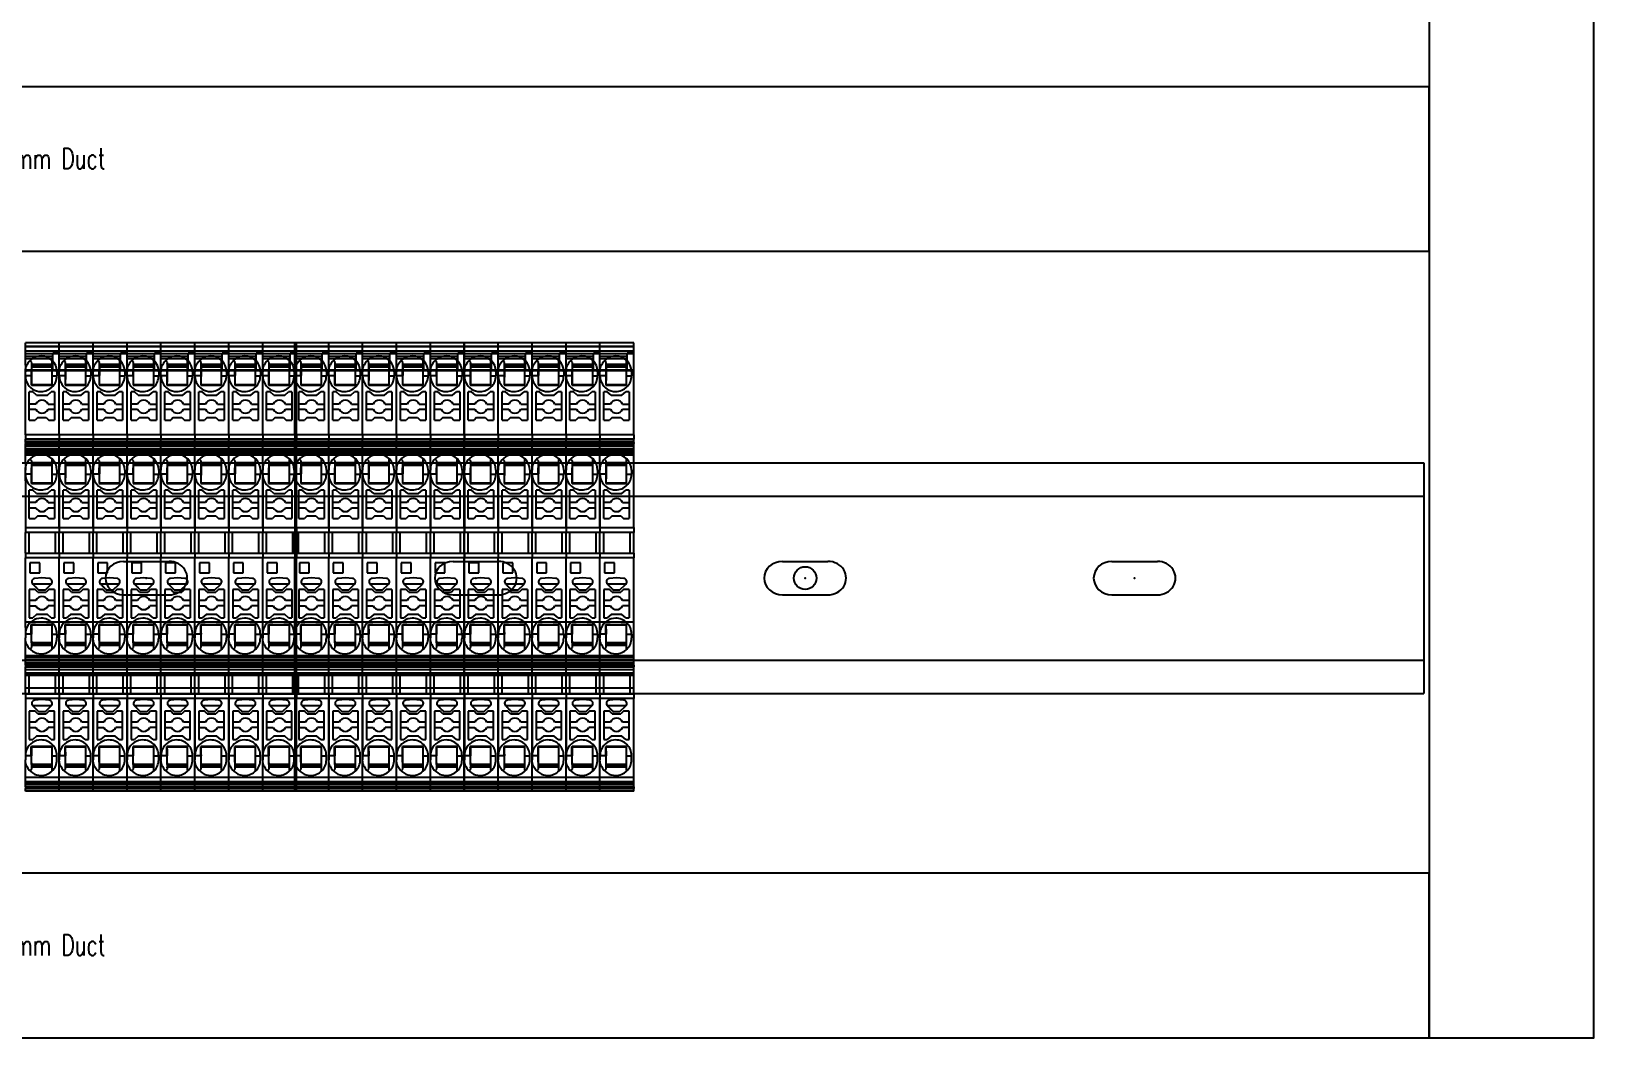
# Model space of a CAD drawing. Header units: inches. Extents: x -13.2 to 36, y -6.6 to 12.8.
# Drawn here: x 26.66 to 36, y -6 to 0.02 of the extents above; entities that cross this region are included whole.
import ezdxf
from ezdxf.enums import TextEntityAlignment as Align

# ---------------------------------------------------------------- set-up
doc = ezdxf.new("R2010")
doc.units = ezdxf.units.IN
doc.header["$MEASUREMENT"] = 0
for name, color, linetype in [('MAIN-1', 7, 'Continuous'), ('MAIN-2', 7, 'Continuous'), ('PDESC', 142, 'Continuous'), ('PSYMS', 7, 'Continuous')]:
    doc.layers.add(name, color=color, linetype=linetype)
doc.styles.get("Standard").update_dxf_attribs({"font": 'arial.ttf'})
doc.styles.add('WD', font='romans.shx')

# ---------------------------------------------------------------- blocks, each defined once
blk = doc.blocks.new('*U29')
blk.add_lwpolyline([(0, 0), (13, 0), (13, 0.9842), (0, 0.9842)], close=True)
at = {"style": 'WD', "width": 0.7}
blk.add_attdef('DESC1', text='', height=0.125, dxfattribs=at).set_placement((6.5, 0.4921), align=Align.CENTER)
blk = doc.blocks.new('*U31')
blk.add_lwpolyline([(0, 0), (16.5316, 0), (16.5316, 0.9842), (0, 0.9842)], close=True)
at = {"style": 'WD', "width": 0.7}
blk.add_attdef('DESC1', text='', height=0.125, dxfattribs=at).set_placement((8.2658, 0.4921), align=Align.CENTER)
blk = doc.blocks.new('FP_Phoenix Contact 3210567')
at = {"layer": 'MAIN-1'}
for p, q in [((-1.3969, 0), (-1.3969, 0.2027)), ((-1.3969, 0.2027), (-1.3798, 0.2027)), ((-1.3798, 0), (-1.3798, 0.2027)), ((-1.3755, 0.2027), (-1.3798, 0.2027)), ((-1.3755, 0), (-1.3755, 0.2027)), ((-1.3712, 0.2027), (-1.3755, 0.2027)), ((-1.3712, 0), (-1.3712, 0.2027)), ((-1.3712, 0.2027), (-1.2473, 0.2027)), ((-1.2473, 0.2027), (-1.2473, 0.1942)), ((-1.2473, 0.2027), (-1.2079, 0.2027)), ((-1.2473, 0.1942), (-1.2452, 0.1951)), ((-1.2452, 0.1951), (-1.2431, 0.196)), ((-1.2431, 0.196), (-1.2409, 0.1968)), ((-1.2409, 0.1968), (-1.2385, 0.1976)), ((-1.2385, 0.1976), (-1.2361, 0.1984)), ((-1.2361, 0.1984), (-1.2336, 0.1992)), ((-1.2336, 0.1992), (-1.231, 0.1999)), ((-1.231, 0.1999), (-1.2283, 0.2005)), ((-1.2283, 0.2005), (-1.2256, 0.2011)), ((-1.2256, 0.2011), (-1.2228, 0.2016)), ((-1.2228, 0.2016), (-1.2199, 0.202)), ((-1.2199, 0.202), (-1.2169, 0.2023)), ((-1.2169, 0.2023), (-1.2139, 0.2026)), ((-1.2139, 0.2026), (-1.2109, 0.2027)), ((-1.2109, 0.2027), (-1.2079, 0.2027)), ((-1.1843, 0.2027), (-1.2079, 0.2027)), ((-1.1449, 0.2027), (-1.1843, 0.2027)), ((-1.1812, 0.2027), (-1.1843, 0.2027)), ((-1.1843, 0.1661), (-1.1843, 0.2027)), ((-1.1782, 0.2026), (-1.1812, 0.2027)), ((-1.1752, 0.2023), (-1.1782, 0.2026)), ((-1.1723, 0.202), (-1.1752, 0.2023)), ((-1.1694, 0.2016), (-1.1723, 0.202)), ((-1.1666, 0.2011), (-1.1694, 0.2016)), ((-1.1638, 0.2005), (-1.1666, 0.2011)), ((-1.1612, 0.1999), (-1.1638, 0.2005)), ((-1.1586, 0.1992), (-1.1612, 0.1999)), ((-1.1561, 0.1984), (-1.1586, 0.1992)), ((-1.1536, 0.1976), (-1.1561, 0.1984)), ((-1.1513, 0.1968), (-1.1536, 0.1976)), ((-1.1491, 0.196), (-1.1513, 0.1968)), ((-1.1469, 0.1951), (-1.1491, 0.196)), ((-1.1449, 0.1942), (-1.1469, 0.1951)), ((-1.1449, 0.2027), (-1.1449, 0.1942)), ((-0.8425, 0.2027), (-1.1449, 0.2027)), ((-0.8425, 0), (-0.8425, 0.2027)), ((-0.8142, 0.2027), (-0.8425, 0.2027)), ((-0.8142, 0.2027), (-0.8142, 0)), ((-0.8142, 0.2027), (-0.6902, 0.2027)), ((-0.6902, 0.2027), (-0.6902, 0)), ((-0.6902, 0.2027), (-0.6685, 0.2027)), ((-0.6685, 0.2027), (-0.6685, 0)), ((-0.6685, 0.2027), (-0.6514, 0.2027)), ((-0.6514, 0), (-0.6514, 0.2027)), ((-0.6471, 0.2027), (-0.6514, 0.2027)), ((-0.6471, 0), (-0.6471, 0.2027)), ((-0.6429, 0.2027), (-0.6471, 0.2027)), ((-0.6429, 0), (-0.6429, 0.2027)), ((-0.6429, 0.2027), (-0.5189, 0.2027)), ((-0.5189, 0.2027), (-0.5189, 0.1942)), ((-0.5189, 0.2027), (-0.4796, 0.2027)), ((-0.5189, 0.1942), (-0.5169, 0.1951)), ((-0.5169, 0.1951), (-0.5148, 0.196)), ((-0.5148, 0.196), (-0.5125, 0.1968)), ((-0.5125, 0.1968), (-0.5102, 0.1976)), ((-0.5102, 0.1976), (-0.5078, 0.1984)), ((-0.5078, 0.1984), (-0.5053, 0.1992)), ((-0.5053, 0.1992), (-0.5027, 0.1999)), ((-0.5027, 0.1999), (-0.5, 0.2005)), ((-0.5, 0.2005), (-0.4973, 0.2011)), ((-0.4973, 0.2011), (-0.4944, 0.2016)), ((-0.4944, 0.2016), (-0.4915, 0.202)), ((-0.4915, 0.202), (-0.4886, 0.2023)), ((-0.4886, 0.2023), (-0.4856, 0.2026)), ((-0.4856, 0.2026), (-0.4826, 0.2027)), ((-0.4826, 0.2027), (-0.4796, 0.2027)), ((-0.456, 0.2027), (-0.4796, 0.2027)), ((-0.456, 0.1661), (-0.456, 0.2027)), ((-0.4166, 0.2027), (-0.456, 0.2027)), ((-0.4529, 0.2027), (-0.456, 0.2027)), ((-0.4499, 0.2026), (-0.4529, 0.2027)), ((-0.4469, 0.2023), (-0.4499, 0.2026)), ((-0.444, 0.202), (-0.4469, 0.2023)), ((-0.4411, 0.2016), (-0.444, 0.202)), ((-0.4383, 0.2011), (-0.4411, 0.2016)), ((-0.4355, 0.2005), (-0.4383, 0.2011)), ((-0.4328, 0.1999), (-0.4355, 0.2005)), ((-0.4302, 0.1992), (-0.4328, 0.1999)), ((-0.4277, 0.1984), (-0.4302, 0.1992)), ((-0.4253, 0.1976), (-0.4277, 0.1984)), ((-0.423, 0.1968), (-0.4253, 0.1976)), ((-0.4208, 0.196), (-0.423, 0.1968)), ((-0.4186, 0.1951), (-0.4208, 0.196)), ((-0.4166, 0.1942), (-0.4186, 0.1951)), ((-0.4166, 0.2027), (-0.4166, 0.1942)), ((-0.4166, 0.2027), (0, 0.2027)), ((0, 0), (0, 0.2027)), ((0.0283, 0.2027), (0, 0.2027)), ((0.0283, 0.2027), (0.0283, 0)), ((0.0283, 0.2027), (0.1523, 0.2027)), ((0.1523, 0), (0.1523, 0.2027)), ((0.1806, 0.2027), (0.1523, 0.2027)), ((0.1806, 0.2027), (0.1806, 0)), ((0.4613, 0.2027), (0.1806, 0.2027)), ((0.4613, 0.1942), (0.4613, 0.2027)), ((0.4613, 0.2027), (0.5007, 0.2027)), ((0.4634, 0.1951), (0.4613, 0.1942)), ((0.4655, 0.196), (0.4634, 0.1951)), ((0.4678, 0.1968), (0.4655, 0.196)), ((0.4701, 0.1976), (0.4678, 0.1968)), ((0.4725, 0.1984), (0.4701, 0.1976)), ((0.475, 0.1992), (0.4725, 0.1984)), ((0.4776, 0.1999), (0.475, 0.1992)), ((0.4803, 0.2005), (0.4776, 0.1999)), ((0.483, 0.2011), (0.4803, 0.2005)), ((0.4859, 0.2016), (0.483, 0.2011)), ((0.4887, 0.202), (0.4859, 0.2016)), ((0.4917, 0.2023), (0.4887, 0.202)), ((0.4947, 0.2026), (0.4917, 0.2023)), ((0.4977, 0.2027), (0.4947, 0.2026)), ((0.5007, 0.2027), (0.4977, 0.2027)), ((0.5007, 0.2027), (0.5243, 0.2027)), ((0.5007, 0.1661), (0.5007, 0.2027)), ((0.5637, 0.2027), (0.5243, 0.2027)), ((0.5243, 0.2027), (0.5276, 0.2027)), ((0.5276, 0.2027), (0.5308, 0.2025)), ((0.5308, 0.2025), (0.534, 0.2023)), ((0.534, 0.2023), (0.5371, 0.2019)), ((0.5371, 0.2019), (0.5402, 0.2014)), ((0.5402, 0.2014), (0.5432, 0.2008)), ((0.5432, 0.2008), (0.5461, 0.2002)), ((0.5461, 0.2002), (0.549, 0.1995)), ((0.549, 0.1995), (0.5517, 0.1987)), ((0.5517, 0.1987), (0.5543, 0.1979)), ((0.5543, 0.1979), (0.5568, 0.197)), ((0.5568, 0.197), (0.5592, 0.1961)), ((0.5592, 0.1961), (0.5615, 0.1951)), ((0.5615, 0.1951), (0.5637, 0.1942)), ((0.5637, 0.1942), (0.5637, 0.2027)), ((0.5637, 0.2027), (0.6839, 0.2027)), ((0.6839, 0), (0.6839, 0.2027)), ((0.689, 0.2027), (0.6839, 0.2027)), ((0.689, 0), (0.689, 0.2027)), ((0.689, 0.2027), (0.71, 0.2027)), ((0.71, 0), (0.71, 0.2027)), ((0.735, 0.2027), (0.71, 0.2027)), ((0.735, 0), (0.735, 0.2027)), ((0.735, 0.2027), (1.0499, 0.2027)), ((1.0499, 0.1942), (1.0499, 0.2027)), ((1.0499, 0.2027), (1.0893, 0.2027)), ((1.052, 0.1951), (1.0499, 0.1942)), ((1.0541, 0.196), (1.052, 0.1951)), ((1.0563, 0.1968), (1.0541, 0.196)), ((1.0586, 0.1976), (1.0563, 0.1968)), ((1.0611, 0.1984), (1.0586, 0.1976)), ((1.0636, 0.1992), (1.0611, 0.1984)), ((1.0662, 0.1999), (1.0636, 0.1992)), ((1.0688, 0.2005), (1.0662, 0.1999)), ((1.0716, 0.2011), (1.0688, 0.2005)), ((1.0744, 0.2016), (1.0716, 0.2011)), ((1.0773, 0.202), (1.0744, 0.2016)), ((1.0803, 0.2023), (1.0773, 0.202)), ((1.0832, 0.2026), (1.0803, 0.2023)), ((1.0863, 0.2027), (1.0832, 0.2026)), ((1.0893, 0.2027), (1.0863, 0.2027)), ((1.0893, 0.2027), (1.1129, 0.2027)), ((1.0893, 0.1661), (1.0893, 0.2027)), ((1.1523, 0.2027), (1.1129, 0.2027)), ((1.1129, 0.2027), (1.1159, 0.2027)), ((1.1159, 0.2027), (1.1189, 0.2026)), ((1.1189, 0.2026), (1.1219, 0.2023)), ((1.1219, 0.2023), (1.1249, 0.202)), ((1.1249, 0.202), (1.1278, 0.2016)), ((1.1278, 0.2016), (1.1306, 0.2011)), ((1.1306, 0.2011), (1.1334, 0.2005)), ((1.1334, 0.2005), (1.136, 0.1999)), ((1.136, 0.1999), (1.1386, 0.1992)), ((1.1386, 0.1992), (1.1411, 0.1984)), ((1.1411, 0.1984), (1.1435, 0.1976)), ((1.1435, 0.1976), (1.1459, 0.1968)), ((1.1459, 0.1968), (1.1481, 0.196)), ((1.1481, 0.196), (1.1502, 0.1951)), ((1.1502, 0.1951), (1.1523, 0.1942)), ((1.1523, 0.1942), (1.1523, 0.2027)), ((1.1523, 0.2027), (1.2861, 0.2027)), ((1.2861, 0), (1.2861, 0.2027)), ((-1.2747, 0.1751), (-1.2643, 0.1647)), ((-1.2643, 0.1647), (-1.1843, 0.1661)), ((-1.2532, 0.0433), (-1.2532, 0.1649)), ((-1.2473, 0.165), (-1.2473, 0.0433)), ((-1.2374, 0.0433), (-1.2374, 0.1651)), ((-1.1805, 0.1661), (-1.1843, 0.1661)), ((-1.1769, 0.1662), (-1.1805, 0.1661)), ((-1.1733, 0.1663), (-1.1769, 0.1662)), ((-1.1698, 0.1663), (-1.1733, 0.1663)), ((-1.1664, 0.1664), (-1.1698, 0.1663)), ((-1.1632, 0.1664), (-1.1664, 0.1664)), ((-1.16, 0.1665), (-1.1632, 0.1664)), ((-1.157, 0.1665), (-1.16, 0.1665)), ((-1.1541, 0.1666), (-1.157, 0.1665)), ((-1.1512, 0.1666), (-1.1541, 0.1666)), ((-1.1484, 0.1667), (-1.1512, 0.1666)), ((-1.1457, 0.1667), (-1.1484, 0.1667)), ((-1.1431, 0.1668), (-1.1457, 0.1667)), ((-1.1405, 0.1668), (-1.1431, 0.1668)), ((-1.1379, 0.1668), (-1.1405, 0.1668)), ((-1.1354, 0.1669), (-1.1379, 0.1668)), ((-1.1329, 0.1669), (-1.1354, 0.1669)), ((-1.1305, 0.167), (-1.1329, 0.1669)), ((-1.132, 0.0433), (-1.132, 0.1669)), ((-1.1281, 0.167), (-1.1305, 0.167)), ((-1.1285, 0.1292), (-1.1284, 0.1329)), ((-1.1285, 0.1253), (-1.1285, 0.1292)), ((-1.1285, 0.1213), (-1.1285, 0.1253)), ((-1.1285, 0.1171), (-1.1285, 0.1213)), ((-1.1285, 0.1127), (-1.1285, 0.1171)), ((-1.1285, 0.1083), (-1.1285, 0.1127)), ((-1.1285, 0.1035), (-1.1285, 0.1083)), ((-1.1285, 0.0988), (-1.1285, 0.1035)), ((-1.1285, 0.0944), (-1.1285, 0.0988)), ((-1.1285, 0.0901), (-1.1285, 0.0944)), ((-1.1284, 0.1432), (-1.1283, 0.1464)), ((-1.1284, 0.1399), (-1.1284, 0.1432)), ((-1.1284, 0.1365), (-1.1284, 0.1399)), ((-1.1284, 0.1329), (-1.1284, 0.1365)), ((-1.1283, 0.1526), (-1.1282, 0.1556)), ((-1.1283, 0.1496), (-1.1283, 0.1526)), ((-1.1283, 0.1464), (-1.1283, 0.1496)), ((-1.1282, 0.1642), (-1.1281, 0.167)), ((-1.1282, 0.1614), (-1.1282, 0.1642)), ((-1.1282, 0.1585), (-1.1282, 0.1614)), ((-1.1282, 0.1556), (-1.1282, 0.1585)), ((-0.9185, 0.1791), (-1.0878, 0.1791)), ((-1.0878, 0.1791), (-1.0878, 0.159)), ((-1.0681, 0.1355), (-1.0878, 0.159)), ((-1.0681, 0.0711), (-1.0681, 0.1355)), ((-1.015, 0.1791), (-1.015, 0.1394)), ((-0.9835, 0.1394), (-0.9835, 0.1791)), ((-0.9343, 0.1291), (-0.9185, 0.1448)), ((-0.9343, 0.1291), (-0.9343, 0.0776)), ((-0.9191, 0.1247), (-0.9225, 0.1213)), ((-0.9225, 0.1162), (-0.9225, 0.1213)), ((-0.9225, 0.1111), (-0.9225, 0.1162)), ((-0.9225, 0.1059), (-0.9225, 0.1111)), ((-0.9225, 0.1008), (-0.9225, 0.1059)), ((-0.9225, 0.0956), (-0.9225, 0.1008)), ((-0.9225, 0.0905), (-0.9225, 0.0956)), ((-0.9157, 0.1281), (-0.9191, 0.1247)), ((-0.9185, 0.1448), (-0.9185, 0.1791)), ((-0.9123, 0.1315), (-0.9157, 0.1281)), ((-0.909, 0.1348), (-0.9123, 0.1315)), ((-0.9058, 0.138), (-0.909, 0.1348)), ((-0.9027, 0.1411), (-0.9058, 0.138)), ((-0.9011, 0.1427), (-0.9027, 0.1411)), ((-0.8995, 0.1443), (-0.9011, 0.1427)), ((-0.898, 0.1458), (-0.8995, 0.1443)), ((-0.8966, 0.1473), (-0.898, 0.1458)), ((-0.8952, 0.1486), (-0.8966, 0.1473)), ((-0.8938, 0.15), (-0.8952, 0.1486)), ((-0.8926, 0.1512), (-0.8938, 0.15)), ((-0.8914, 0.1524), (-0.8926, 0.1512)), ((-0.8901, 0.1537), (-0.8914, 0.1524)), ((-0.8889, 0.1549), (-0.8901, 0.1537)), ((-0.8877, 0.1561), (-0.8889, 0.1549)), ((-0.8864, 0.1574), (-0.8877, 0.1561)), ((-0.8852, 0.1586), (-0.8864, 0.1574)), ((-0.8844, 0.1594), (-0.8844, 0.0473)), ((-0.8476, 0.1033), (-0.8517, 0.1465)), ((-0.8517, 0.0601), (-0.8476, 0.1033)), ((-0.8142, 0.1801), (-0.6902, 0.1801)), ((-0.5464, 0.1751), (-0.536, 0.1647)), ((-0.536, 0.1647), (-0.456, 0.1661)), ((-0.5248, 0.0433), (-0.5248, 0.1649)), ((-0.5189, 0.165), (-0.5189, 0.0433)), ((-0.5091, 0.0433), (-0.5091, 0.1651)), ((-0.4522, 0.1661), (-0.456, 0.1661)), ((-0.4485, 0.1662), (-0.4522, 0.1661)), ((-0.4449, 0.1663), (-0.4485, 0.1662)), ((-0.4415, 0.1663), (-0.4449, 0.1663)), ((-0.4381, 0.1664), (-0.4415, 0.1663)), ((-0.4349, 0.1664), (-0.4381, 0.1664)), ((-0.4317, 0.1665), (-0.4349, 0.1664)), ((-0.4287, 0.1665), (-0.4317, 0.1665)), ((-0.4257, 0.1666), (-0.4287, 0.1665)), ((-0.4229, 0.1666), (-0.4257, 0.1666)), ((-0.4201, 0.1667), (-0.4229, 0.1666)), ((-0.4174, 0.1667), (-0.4201, 0.1667)), ((-0.4147, 0.1668), (-0.4174, 0.1667)), ((-0.4121, 0.1668), (-0.4147, 0.1668)), ((-0.4096, 0.1668), (-0.4121, 0.1668)), ((-0.4071, 0.1669), (-0.4096, 0.1668)), ((-0.4046, 0.1669), (-0.4071, 0.1669)), ((-0.4022, 0.167), (-0.4046, 0.1669)), ((-0.4036, 0.0433), (-0.4036, 0.1669)), ((-0.3998, 0.167), (-0.4022, 0.167)), ((-0.4002, 0.1213), (-0.4001, 0.1253)), ((-0.4002, 0.1171), (-0.4002, 0.1213)), ((-0.4002, 0.1127), (-0.4002, 0.1171)), ((-0.4002, 0.1083), (-0.4002, 0.1127)), ((-0.4002, 0.1035), (-0.4002, 0.1083)), ((-0.4002, 0.0988), (-0.4002, 0.1035)), ((-0.4002, 0.0944), (-0.4002, 0.0988)), ((-0.4001, 0.0901), (-0.4002, 0.0944)), ((-0.4001, 0.1399), (-0.4, 0.1432)), ((-0.4001, 0.1365), (-0.4001, 0.1399)), ((-0.4001, 0.1329), (-0.4001, 0.1365)), ((-0.4001, 0.1292), (-0.4001, 0.1329)), ((-0.4001, 0.1253), (-0.4001, 0.1292)), ((-0.4, 0.1496), (-0.3999, 0.1526)), ((-0.4, 0.1464), (-0.4, 0.1496)), ((-0.4, 0.1432), (-0.4, 0.1464)), ((-0.3999, 0.1614), (-0.3998, 0.1642)), ((-0.3999, 0.1585), (-0.3999, 0.1614)), ((-0.3999, 0.1556), (-0.3999, 0.1585)), ((-0.3999, 0.1526), (-0.3999, 0.1556)), ((-0.3998, 0.1642), (-0.3998, 0.167)), ((-0.1902, 0.1791), (-0.3595, 0.1791)), ((-0.3595, 0.1791), (-0.3595, 0.159)), ((-0.3398, 0.1355), (-0.3595, 0.159)), ((-0.3398, 0.0711), (-0.3398, 0.1355)), ((-0.2867, 0.1791), (-0.2867, 0.1394)), ((-0.2552, 0.1394), (-0.2552, 0.1791)), ((-0.206, 0.1291), (-0.1902, 0.1448)), ((-0.206, 0.1291), (-0.206, 0.0776)), ((-0.1908, 0.1247), (-0.1941, 0.1213)), ((-0.1941, 0.1162), (-0.1941, 0.1213)), ((-0.1941, 0.1111), (-0.1941, 0.1162)), ((-0.1941, 0.1059), (-0.1941, 0.1111)), ((-0.1941, 0.1008), (-0.1941, 0.1059)), ((-0.1941, 0.0956), (-0.1941, 0.1008)), ((-0.1941, 0.0905), (-0.1941, 0.0956)), ((-0.1874, 0.1281), (-0.1908, 0.1247)), ((-0.1902, 0.1448), (-0.1902, 0.1791)), ((-0.184, 0.1315), (-0.1874, 0.1281)), ((-0.1807, 0.1348), (-0.184, 0.1315)), ((-0.1775, 0.138), (-0.1807, 0.1348)), ((-0.1744, 0.1411), (-0.1775, 0.138)), ((-0.1728, 0.1427), (-0.1744, 0.1411)), ((-0.1712, 0.1443), (-0.1728, 0.1427)), ((-0.1697, 0.1458), (-0.1712, 0.1443)), ((-0.1682, 0.1473), (-0.1697, 0.1458)), ((-0.1668, 0.1486), (-0.1682, 0.1473)), ((-0.1655, 0.15), (-0.1668, 0.1486)), ((-0.1643, 0.1512), (-0.1655, 0.15)), ((-0.1631, 0.1524), (-0.1643, 0.1512)), ((-0.1618, 0.1537), (-0.1631, 0.1524)), ((-0.1606, 0.1549), (-0.1618, 0.1537)), ((-0.1594, 0.1561), (-0.1606, 0.1549)), ((-0.1581, 0.1574), (-0.1594, 0.1561)), ((-0.1569, 0.1586), (-0.1581, 0.1574)), ((-0.1561, 0.1594), (-0.1561, 0.0473)), ((-0.1193, 0.1033), (-0.1234, 0.1465)), ((-0.1234, 0.0601), (-0.1193, 0.1033)), ((-0.0308, 0.1752), (-0.0898, 0.1752)), ((-0.0898, 0.1752), (-0.0898, 0.1161)), ((-0.0898, 0.1161), (-0.0308, 0.1161)), ((-0.0308, 0.1161), (-0.0308, 0.1752)), ((0.0283, 0.1801), (0.1523, 0.1801)), ((0.235, 0.1791), (0.4043, 0.1791)), ((0.235, 0.1791), (0.235, 0.1448)), ((0.2507, 0.1291), (0.235, 0.1448)), ((0.2507, 0.1291), (0.2507, 0.0776)), ((0.2999, 0.1791), (0.2999, 0.1394)), ((0.3314, 0.1394), (0.3314, 0.1791)), ((0.3846, 0.1355), (0.4043, 0.159)), ((0.3846, 0.1355), (0.3846, 0.0711)), ((0.4043, 0.159), (0.4043, 0.1791)), ((0.447, 0.167), (0.4446, 0.167)), ((0.4446, 0.167), (0.4446, 0.1642)), ((0.4446, 0.1642), (0.4446, 0.1614)), ((0.4446, 0.1614), (0.4447, 0.1585)), ((0.4447, 0.1585), (0.4447, 0.1556)), ((0.4447, 0.1556), (0.4447, 0.1526)), ((0.4447, 0.1526), (0.4447, 0.1496)), ((0.4447, 0.1496), (0.4448, 0.1464)), ((0.4448, 0.1464), (0.4448, 0.1432)), ((0.4448, 0.1432), (0.4448, 0.1399)), ((0.4448, 0.1399), (0.4448, 0.1365)), ((0.4448, 0.1365), (0.4449, 0.1329)), ((0.4449, 0.1329), (0.4449, 0.1292)), ((0.4449, 0.1292), (0.4449, 0.1253)), ((0.4449, 0.1253), (0.4449, 0.1213)), ((0.4449, 0.1213), (0.4449, 0.1171)), ((0.4449, 0.1171), (0.4449, 0.1127)), ((0.4449, 0.1127), (0.4449, 0.1083)), ((0.4449, 0.1083), (0.4449, 0.1035)), ((0.4449, 0.1035), (0.4449, 0.0988)), ((0.4449, 0.0988), (0.4449, 0.0944)), ((0.4449, 0.0944), (0.4449, 0.0901)), ((0.4494, 0.1669), (0.447, 0.167)), ((0.4484, 0.1669), (0.4484, 0.0433)), ((0.4519, 0.1669), (0.4494, 0.1669)), ((0.4544, 0.1668), (0.4519, 0.1669)), ((0.4569, 0.1668), (0.4544, 0.1668)), ((0.4595, 0.1668), (0.4569, 0.1668)), ((0.4622, 0.1667), (0.4595, 0.1668)), ((0.4649, 0.1667), (0.4622, 0.1667)), ((0.4677, 0.1666), (0.4649, 0.1667)), ((0.4705, 0.1666), (0.4677, 0.1666)), ((0.4735, 0.1665), (0.4705, 0.1666)), ((0.4765, 0.1665), (0.4735, 0.1665)), ((0.4796, 0.1664), (0.4765, 0.1665)), ((0.4829, 0.1664), (0.4796, 0.1664)), ((0.4862, 0.1663), (0.4829, 0.1664)), ((0.4897, 0.1663), (0.4862, 0.1663)), ((0.4933, 0.1662), (0.4897, 0.1663)), ((0.497, 0.1661), (0.4933, 0.1662)), ((0.5007, 0.1661), (0.497, 0.1661)), ((0.5007, 0.1661), (0.5807, 0.1647)), ((0.5539, 0.1651), (0.5539, 0.0433)), ((0.5637, 0.0433), (0.5637, 0.165)), ((0.5696, 0.1649), (0.5696, 0.0433)), ((0.5807, 0.1647), (0.5911, 0.1751)), ((0.8235, 0.1791), (0.9928, 0.1791)), ((0.8235, 0.1791), (0.8235, 0.1448)), ((0.8393, 0.1291), (0.8235, 0.1448)), ((0.8393, 0.1291), (0.8393, 0.0776)), ((0.8885, 0.1791), (0.8885, 0.1394)), ((0.92, 0.1394), (0.92, 0.1791)), ((0.9731, 0.1355), (0.9928, 0.159)), ((0.9731, 0.1355), (0.9731, 0.0711)), ((0.9928, 0.159), (0.9928, 0.1791)), ((1.0355, 0.167), (1.0331, 0.167)), ((1.0331, 0.167), (1.0332, 0.1642)), ((1.0332, 0.1642), (1.0332, 0.1614)), ((1.0332, 0.1614), (1.0332, 0.1585)), ((1.0332, 0.1585), (1.0332, 0.1556)), ((1.0332, 0.1556), (1.0333, 0.1526)), ((1.0333, 0.1526), (1.0333, 0.1496)), ((1.0333, 0.1496), (1.0333, 0.1464)), ((1.0333, 0.1464), (1.0334, 0.1432)), ((1.0334, 0.1432), (1.0334, 0.1399)), ((1.0334, 0.1399), (1.0334, 0.1365)), ((1.0334, 0.1365), (1.0334, 0.1329)), ((1.0334, 0.1329), (1.0335, 0.1292)), ((1.0335, 0.1292), (1.0335, 0.1253)), ((1.0335, 0.1253), (1.0335, 0.1213)), ((1.0335, 0.1213), (1.0335, 0.1171)), ((1.0335, 0.1171), (1.0335, 0.1127)), ((1.0335, 0.1127), (1.0335, 0.1083)), ((1.0335, 0.1083), (1.0335, 0.1035)), ((1.0335, 0.1035), (1.0335, 0.0988)), ((1.0335, 0.0988), (1.0335, 0.0944)), ((1.0335, 0.0944), (1.0335, 0.0901)), ((1.038, 0.1669), (1.0355, 0.167)), ((1.037, 0.1669), (1.037, 0.0433)), ((1.0404, 0.1669), (1.038, 0.1669)), ((1.0429, 0.1668), (1.0404, 0.1669)), ((1.0455, 0.1668), (1.0429, 0.1668)), ((1.0481, 0.1668), (1.0455, 0.1668)), ((1.0507, 0.1667), (1.0481, 0.1668)), ((1.0534, 0.1667), (1.0507, 0.1667)), ((1.0562, 0.1666), (1.0534, 0.1667)), ((1.0591, 0.1666), (1.0562, 0.1666)), ((1.062, 0.1665), (1.0591, 0.1666)), ((1.065, 0.1665), (1.062, 0.1665)), ((1.0682, 0.1664), (1.065, 0.1665)), ((1.0714, 0.1664), (1.0682, 0.1664)), ((1.0748, 0.1663), (1.0714, 0.1664)), ((1.0783, 0.1663), (1.0748, 0.1663)), ((1.0819, 0.1662), (1.0783, 0.1663)), ((1.0855, 0.1661), (1.0819, 0.1662)), ((1.0893, 0.1661), (1.0855, 0.1661)), ((1.0893, 0.1661), (1.1693, 0.1647)), ((1.1424, 0.1651), (1.1424, 0.0433)), ((1.1523, 0.0433), (1.1523, 0.165)), ((1.1582, 0.1649), (1.1582, 0.0433)), ((1.1693, 0.1647), (1.1797, 0.1751)), ((-1.3969, 0), (-1.3798, 0)), ((-1.3755, 0), (-1.3798, 0)), ((-1.3712, 0), (-1.3755, 0)), ((-1.3712, 0), (-0.8425, 0)), ((-1.2729, 0.0433), (-1.2747, 0.0415)), ((-1.2729, 0.0433), (-1.1843, 0.0433)), ((-1.2079, 0.0138), (-1.1843, 0.0138)), ((-1.1843, 0.0433), (-1.1843, 0.0138)), ((-1.1843, 0.0433), (-1.1807, 0.0433)), ((-1.1807, 0.0433), (-1.1771, 0.0433)), ((-1.1771, 0.0433), (-1.1735, 0.0433)), ((-1.1735, 0.0433), (-1.1701, 0.0433)), ((-1.1701, 0.0433), (-1.1668, 0.0433)), ((-1.1668, 0.0433), (-1.1635, 0.0433)), ((-1.1635, 0.0433), (-1.1603, 0.0433)), ((-1.1603, 0.0433), (-1.1573, 0.0433)), ((-1.1573, 0.0433), (-1.1543, 0.0433)), ((-1.1543, 0.0433), (-1.1514, 0.0433)), ((-1.1514, 0.0433), (-1.1486, 0.0433)), ((-1.1486, 0.0433), (-1.1458, 0.0433)), ((-1.1458, 0.0433), (-1.1432, 0.0433)), ((-1.1432, 0.0433), (-1.1405, 0.0433)), ((-1.1405, 0.0433), (-1.1379, 0.0433)), ((-1.1379, 0.0433), (-1.1354, 0.0433)), ((-1.1354, 0.0433), (-1.1329, 0.0433)), ((-1.1329, 0.0433), (-1.1305, 0.0433)), ((-1.1305, 0.0433), (-1.1281, 0.0433)), ((-1.1284, 0.086), (-1.1285, 0.0901)), ((-1.1284, 0.0821), (-1.1284, 0.086)), ((-1.1284, 0.0783), (-1.1284, 0.0821)), ((-1.1284, 0.0747), (-1.1284, 0.0783)), ((-1.1283, 0.0712), (-1.1284, 0.0747)), ((-1.1283, 0.0678), (-1.1283, 0.0712)), ((-1.1283, 0.0646), (-1.1283, 0.0678)), ((-1.1282, 0.0614), (-1.1283, 0.0646)), ((-1.1282, 0.0582), (-1.1282, 0.0614)), ((-1.1282, 0.0551), (-1.1282, 0.0582)), ((-1.1282, 0.0521), (-1.1282, 0.0551)), ((-1.1281, 0.0491), (-1.1282, 0.0521)), ((-1.1281, 0.0462), (-1.1281, 0.0491)), ((-1.1281, 0.0433), (-1.1281, 0.0462)), ((-1.0878, 0.0477), (-1.0681, 0.0711)), ((-1.0878, 0.0477), (-1.0878, 0.0276)), ((-1.0878, 0.0276), (-0.9185, 0.0276)), ((-1.015, 0.0276), (-1.015, 0.0673)), ((-0.9835, 0.0276), (-0.9835, 0.0673)), ((-0.9185, 0.0619), (-0.9343, 0.0776)), ((-0.9225, 0.0853), (-0.9225, 0.0905)), ((-0.9225, 0.0853), (-0.8852, 0.0481)), ((-0.9185, 0.0276), (-0.9185, 0.0619)), ((-0.8142, 0), (-0.8425, 0)), ((-0.8142, 0.0226), (-0.6902, 0.0226)), ((-0.8142, 0), (-0.6902, 0)), ((-0.6902, 0), (-0.6685, 0)), ((-0.6685, 0), (-0.6514, 0)), ((-0.6471, 0), (-0.6514, 0)), ((-0.6429, 0), (-0.6471, 0)), ((-0.6429, 0), (0, 0)), ((-0.5445, 0.0433), (-0.5464, 0.0415)), ((-0.5445, 0.0433), (-0.456, 0.0433)), ((-0.456, 0.0138), (-0.4796, 0.0138)), ((-0.456, 0.0433), (-0.456, 0.0138)), ((-0.456, 0.0433), (-0.4523, 0.0433)), ((-0.4523, 0.0433), (-0.4487, 0.0433)), ((-0.4487, 0.0433), (-0.4452, 0.0433)), ((-0.4452, 0.0433), (-0.4418, 0.0433)), ((-0.4418, 0.0433), (-0.4384, 0.0433)), ((-0.4384, 0.0433), (-0.4352, 0.0433)), ((-0.4352, 0.0433), (-0.432, 0.0433)), ((-0.432, 0.0433), (-0.4289, 0.0433)), ((-0.4289, 0.0433), (-0.426, 0.0433)), ((-0.426, 0.0433), (-0.4231, 0.0433)), ((-0.4231, 0.0433), (-0.4203, 0.0433)), ((-0.4203, 0.0433), (-0.4175, 0.0433)), ((-0.4175, 0.0433), (-0.4148, 0.0433)), ((-0.4148, 0.0433), (-0.4122, 0.0433)), ((-0.4122, 0.0433), (-0.4096, 0.0433)), ((-0.4096, 0.0433), (-0.4071, 0.0433)), ((-0.4071, 0.0433), (-0.4046, 0.0433)), ((-0.4046, 0.0433), (-0.4021, 0.0433)), ((-0.4021, 0.0433), (-0.3997, 0.0433)), ((-0.4001, 0.086), (-0.4001, 0.0901)), ((-0.4001, 0.0821), (-0.4001, 0.086)), ((-0.4001, 0.0783), (-0.4001, 0.0821)), ((-0.4, 0.0747), (-0.4001, 0.0783)), ((-0.4, 0.0712), (-0.4, 0.0747)), ((-0.4, 0.0678), (-0.4, 0.0712)), ((-0.4, 0.0646), (-0.4, 0.0678)), ((-0.3999, 0.0614), (-0.4, 0.0646)), ((-0.3999, 0.0582), (-0.3999, 0.0614)), ((-0.3999, 0.0551), (-0.3999, 0.0582)), ((-0.3998, 0.0521), (-0.3999, 0.0551)), ((-0.3998, 0.0491), (-0.3998, 0.0521)), ((-0.3998, 0.0462), (-0.3998, 0.0491)), ((-0.3997, 0.0433), (-0.3998, 0.0462)), ((-0.3595, 0.0477), (-0.3398, 0.0711)), ((-0.3595, 0.0477), (-0.3595, 0.0276)), ((-0.1902, 0.0276), (-0.3595, 0.0276)), ((-0.2867, 0.0276), (-0.2867, 0.0673)), ((-0.2552, 0.0276), (-0.2552, 0.0673)), ((-0.1902, 0.0619), (-0.206, 0.0776)), ((-0.1941, 0.0853), (-0.1941, 0.0905)), ((-0.1941, 0.0853), (-0.1569, 0.0481)), ((-0.1902, 0.0276), (-0.1902, 0.0619)), ((0.0283, 0), (0, 0)), ((0.0283, 0.0226), (0.1523, 0.0226)), ((0.0283, 0), (0.1523, 0)), ((0.1806, 0), (0.1523, 0)), ((0.2507, 0.0776), (0.235, 0.0619)), ((0.235, 0.0619), (0.235, 0.0276)), ((0.4043, 0.0276), (0.235, 0.0276)), ((0.2999, 0.0673), (0.2999, 0.0276)), ((0.3314, 0.0673), (0.3314, 0.0276)), ((0.3846, 0.0711), (0.4043, 0.0477)), ((0.4043, 0.0276), (0.4043, 0.0477)), ((0.4446, 0.0491), (0.4445, 0.0462)), ((0.4445, 0.0462), (0.4445, 0.0433)), ((0.4445, 0.0433), (0.4469, 0.0433)), ((0.4447, 0.0582), (0.4446, 0.0551)), ((0.4446, 0.0551), (0.4446, 0.0521)), ((0.4446, 0.0521), (0.4446, 0.0491)), ((0.4448, 0.0712), (0.4447, 0.0678)), ((0.4447, 0.0678), (0.4447, 0.0646)), ((0.4447, 0.0646), (0.4447, 0.0614)), ((0.4447, 0.0614), (0.4447, 0.0582)), ((0.4449, 0.0821), (0.4448, 0.0783)), ((0.4448, 0.0783), (0.4448, 0.0747)), ((0.4448, 0.0747), (0.4448, 0.0712)), ((0.4449, 0.0901), (0.4449, 0.086)), ((0.4449, 0.086), (0.4449, 0.0821)), ((0.4469, 0.0433), (0.4494, 0.0433)), ((0.4494, 0.0433), (0.4518, 0.0433)), ((0.4518, 0.0433), (0.4544, 0.0433)), ((0.4544, 0.0433), (0.457, 0.0433)), ((0.457, 0.0433), (0.4596, 0.0433)), ((0.4596, 0.0433), (0.4623, 0.0433)), ((0.4623, 0.0433), (0.465, 0.0433)), ((0.465, 0.0433), (0.4678, 0.0433)), ((0.4678, 0.0433), (0.4707, 0.0433)), ((0.4707, 0.0433), (0.4737, 0.0433)), ((0.4737, 0.0433), (0.4768, 0.0433)), ((0.4768, 0.0433), (0.4799, 0.0433)), ((0.4799, 0.0433), (0.4832, 0.0433)), ((0.4832, 0.0433), (0.4865, 0.0433)), ((0.4865, 0.0433), (0.49, 0.0433)), ((0.49, 0.0433), (0.4935, 0.0433)), ((0.4935, 0.0433), (0.4971, 0.0433)), ((0.4971, 0.0433), (0.5007, 0.0433)), ((0.5007, 0.0433), (0.5007, 0.0138)), ((0.5007, 0.0433), (0.5893, 0.0433)), ((0.5243, 0.0138), (0.5007, 0.0138)), ((0.5911, 0.0415), (0.5893, 0.0433)), ((0.689, 0), (0.71, 0)), ((0.735, 0), (0.71, 0)), ((0.735, 0), (1.2861, 0)), ((0.8393, 0.0776), (0.8235, 0.0619)), ((0.8235, 0.0619), (0.8235, 0.0276)), ((0.9928, 0.0276), (0.8235, 0.0276)), ((0.8885, 0.0673), (0.8885, 0.0276)), ((0.92, 0.0673), (0.92, 0.0276)), ((0.9731, 0.0711), (0.9928, 0.0477)), ((0.9928, 0.0276), (0.9928, 0.0477)), ((1.0332, 0.0521), (1.0331, 0.0491)), ((1.0331, 0.0491), (1.0331, 0.0462)), ((1.0331, 0.0462), (1.0331, 0.0433)), ((1.0331, 0.0433), (1.0355, 0.0433)), ((1.0333, 0.0646), (1.0332, 0.0614)), ((1.0332, 0.0614), (1.0332, 0.0582)), ((1.0332, 0.0582), (1.0332, 0.0551)), ((1.0332, 0.0551), (1.0332, 0.0521)), ((1.0334, 0.0747), (1.0333, 0.0712)), ((1.0333, 0.0712), (1.0333, 0.0678)), ((1.0333, 0.0678), (1.0333, 0.0646)), ((1.0335, 0.0901), (1.0334, 0.086)), ((1.0334, 0.086), (1.0334, 0.0821)), ((1.0334, 0.0821), (1.0334, 0.0783)), ((1.0334, 0.0783), (1.0334, 0.0747)), ((1.0355, 0.0433), (1.0379, 0.0433)), ((1.0379, 0.0433), (1.0404, 0.0433)), ((1.0404, 0.0433), (1.0429, 0.0433)), ((1.0429, 0.0433), (1.0455, 0.0433)), ((1.0455, 0.0433), (1.0482, 0.0433)), ((1.0482, 0.0433), (1.0508, 0.0433)), ((1.0508, 0.0433), (1.0536, 0.0433)), ((1.0536, 0.0433), (1.0564, 0.0433)), ((1.0564, 0.0433), (1.0593, 0.0433)), ((1.0593, 0.0433), (1.0623, 0.0433)), ((1.0623, 0.0433), (1.0653, 0.0433)), ((1.0653, 0.0433), (1.0685, 0.0433)), ((1.0685, 0.0433), (1.0718, 0.0433)), ((1.0718, 0.0433), (1.0751, 0.0433)), ((1.0751, 0.0433), (1.0785, 0.0433)), ((1.0785, 0.0433), (1.0821, 0.0433)), ((1.0821, 0.0433), (1.0857, 0.0433)), ((1.0857, 0.0433), (1.0893, 0.0433)), ((1.0893, 0.0433), (1.1779, 0.0433)), ((1.0893, 0.0433), (1.0893, 0.0138)), ((1.1129, 0.0138), (1.0893, 0.0138)), ((1.1797, 0.0415), (1.1779, 0.0433)), ((0.1806, 0), (0.6839, 0)), ((0.689, 0), (0.6839, 0))]:
    blk.add_line(p, q, dxfattribs=at)
for centre, radius, start, end in [((-1.2079, 0.1083), 0.0945, 114.62435, 179.99998), ((-1.1843, 0.1083), 0.0945, 0.00002, 65.37565), ((-0.4796, 0.1083), 0.0945, 114.62435, 179.99998), ((-0.456, 0.1083), 0.0945, 0.00002, 65.37565), ((0.5007, 0.1083), 0.0945, 114.62435, 179.99998), ((0.5243, 0.1083), 0.0945, 0.00002, 65.37565), ((1.0893, 0.1083), 0.0945, 114.62435, 179.99998), ((1.1129, 0.1083), 0.0945, 0.00002, 65.37565), ((-1.2079, 0.1083), 0.0945, 179.99998, 269.99998), ((-1.1843, 0.1083), 0.0945, 269.99998, 0.00002), ((-0.9992, 0.1033), 0.0394, 113.57819, 179.99998), ((-0.9992, 0.1033), 0.0394, 179.99998, 246.42183), ((-0.9992, 0.1033), 0.0394, 0.00002, 66.42181), ((-0.9992, 0.1033), 0.0394, 293.57817, 0.00002), ((-0.8713, 0.1447), 0.0197, 5.44037, 134.99999), ((-0.4796, 0.1083), 0.0945, 179.99998, 269.99998), ((-0.456, 0.1083), 0.0945, 269.99998, 0.00002), ((-0.2709, 0.1033), 0.0394, 113.57819, 179.99998), ((-0.2709, 0.1033), 0.0394, 179.99998, 246.42183), ((-0.2709, 0.1033), 0.0394, 0.00002, 66.42181), ((-0.2709, 0.1033), 0.0394, 293.57817, 0.00002), ((-0.143, 0.1447), 0.0197, 5.44037, 134.99999), ((0.3157, 0.1033), 0.0394, 113.57819, 179.99998), ((0.3157, 0.1033), 0.0394, 179.99998, 246.42183), ((0.3157, 0.1033), 0.0394, 0.00002, 66.42181), ((0.3157, 0.1033), 0.0394, 293.57817, 0.00002), ((0.5007, 0.1083), 0.0945, 179.99998, 270.00002), ((0.5243, 0.1083), 0.0945, 270.00002, 0.00002), ((0.9042, 0.1033), 0.0394, 113.57819, 179.99998), ((0.9042, 0.1033), 0.0394, 179.99998, 246.42183), ((0.9042, 0.1033), 0.0394, 0.00002, 66.42181), ((0.9042, 0.1033), 0.0394, 293.57817, 0.00002), ((1.0893, 0.1083), 0.0945, 179.99998, 270.00002), ((1.1129, 0.1083), 0.0945, 270.00002, 0.00002), ((-0.8713, 0.062), 0.0197, 224.99997, 354.55961), ((-0.143, 0.062), 0.0197, 224.99997, 354.55961)]:
    blk.add_arc(centre, radius, start, end, dxfattribs=at)
at = {"layer": 'MAIN-2'}
for p, q in [((-1.3969, 0.2027), (-1.3969, 0.2027)), ((-1.3969, 0.2027), (-1.3969, 0.2027)), ((-1.3809, 0.2027), (-1.3809, 0)), ((-1.356, 0), (-1.356, 0.2027)), ((-1.3549, 0.2027), (-1.3549, 0)), ((-1.3476, 0.2027), (-1.3476, 0)), ((-1.339, 0.2027), (-1.339, 0)), ((-1.313, 0.2027), (-1.313, 0)), ((-1.2473, 0.2027), (-1.2473, 0.2027)), ((-1.2473, 0.1942), (-1.2473, 0.1942)), ((-1.1449, 0.2027), (-1.1449, 0.2027)), ((-1.1449, 0.1942), (-1.1449, 0.1942)), ((-0.8142, 0.2027), (-0.8142, 0.2027)), ((-0.7805, 0), (-0.7805, 0.2027)), ((-0.7024, 0.2027), (-0.7024, 0)), ((-0.6902, 0.2027), (-0.6902, 0.2027)), ((-0.6882, 0.2027), (-0.6882, 0.2027)), ((-0.6882, 0.2027), (-0.6882, 0)), ((-0.6685, 0.2027), (-0.6685, 0.2027)), ((-0.6526, 0.2027), (-0.6526, 0)), ((-0.637, 0.2027), (-0.637, 0)), ((-0.637, 0.2027), (-0.637, 0.2027)), ((-0.6277, 0), (-0.6277, 0.2027)), ((-0.6265, 0.2027), (-0.6265, 0)), ((-0.6107, 0.2027), (-0.6107, 0)), ((-0.5982, 0), (-0.5982, 0.2027)), ((-0.5846, 0.2027), (-0.5846, 0)), ((-0.5189, 0.2027), (-0.5189, 0.2027)), ((-0.5189, 0.1942), (-0.5189, 0.1942)), ((-0.4166, 0.2027), (-0.4166, 0.2027)), ((-0.4166, 0.1942), (-0.4166, 0.1942)), ((-0.3851, 0), (-0.3851, 0.2027)), ((-0.3851, 0.2027), (-0.3851, 0.2027)), ((0.0283, 0.2027), (0.0283, 0.2027)), ((0.1523, 0.2027), (0.1523, 0.2027)), ((0.4613, 0.2027), (0.4613, 0.2027)), ((0.4613, 0.1942), (0.4613, 0.1942)), ((0.5637, 0.2027), (0.5637, 0.2027)), ((0.5637, 0.1942), (0.5637, 0.1942)), ((0.6141, 0), (0.6141, 0.2027)), ((0.6157, 0.2027), (0.6157, 0)), ((0.6272, 0.2027), (0.6272, 0)), ((0.6383, 0), (0.6383, 0.2027)), ((0.6424, 0), (0.6424, 0.2027)), ((0.6424, 0.2027), (0.6424, 0.2027)), ((0.6519, 0.2027), (0.6519, 0)), ((0.6687, 0.2027), (0.6687, 0)), ((0.6704, 0.2027), (0.6704, 0)), ((0.6705, 0), (0.6705, 0.2027)), ((0.6779, 0.2027), (0.6779, 0)), ((0.6779, 0.2027), (0.6779, 0.2027)), ((0.6959, 0), (0.6959, 0.2027)), ((0.7119, 0.2027), (0.7119, 0)), ((0.735, 0.2027), (0.735, 0.2027)), ((1.0499, 0.2027), (1.0499, 0.2027)), ((1.0499, 0.1942), (1.0499, 0.1942)), ((1.1208, 0.2027), (1.1208, 0)), ((1.1208, 0.2027), (1.1208, 0.2027)), ((1.1246, 0.2027), (1.1246, 0)), ((1.1523, 0.2027), (1.1523, 0.2027)), ((1.1523, 0.1942), (1.1523, 0.1942)), ((1.1916, 0.2027), (1.1916, 0.0394)), ((1.2034, 0.2027), (1.2034, 0.2027)), ((1.2034, 0.0394), (1.2034, 0.2027)), ((1.2231, 0.2027), (1.2231, 0)), ((1.2231, 0.2027), (1.2231, 0.2027)), ((1.2353, 0), (1.2353, 0.2027)), ((1.2625, 0.2027), (1.2625, 0.2027)), ((1.2625, 0.2027), (1.2625, 0.2027)), ((1.2625, 0), (1.2625, 0.2027)), ((1.2653, 0.2027), (1.2653, 0)), ((1.2653, 0.2027), (1.2653, 0.2027)), ((1.2653, 0.2027), (1.2653, 0.2027)), ((1.2861, 0.2027), (1.2861, 0.2027)), ((1.2861, 0.2027), (1.2861, 0.2027)), ((-1.2643, 0.1647), (-1.2532, 0.1649)), ((-1.2473, 0.165), (-1.2532, 0.1649)), ((-1.2532, 0.1649), (-1.2532, 0.1649)), ((-1.2532, 0.1649), (-1.2532, 0.1649)), ((-1.2374, 0.1653), (-1.2473, 0.1651)), ((-1.2473, 0.165), (-1.2473, 0.1651)), ((-1.2473, 0.165), (-1.2473, 0.165)), ((-1.2374, 0.1655), (-1.132, 0.1673)), ((-1.2374, 0.1653), (-1.2374, 0.1655)), ((-1.2374, 0.1651), (-1.2374, 0.1653)), ((-1.132, 0.1669), (-1.132, 0.1673)), ((-1.132, 0.1673), (-1.1281, 0.167)), ((-1.0878, 0.1791), (-1.0878, 0.1791)), ((-1.0878, 0.159), (-1.0878, 0.159)), ((-1.0681, 0.1355), (-1.0681, 0.1355)), ((-1.015, 0.1791), (-1.015, 0.1791)), ((-1.015, 0.1394), (-1.015, 0.1394)), ((-0.9835, 0.1791), (-0.9835, 0.1791)), ((-0.9835, 0.1394), (-0.9835, 0.1394)), ((-0.9343, 0.1291), (-0.9343, 0.1291)), ((-0.9225, 0.1213), (-0.9225, 0.1213)), ((-0.9185, 0.1791), (-0.9185, 0.1791)), ((-0.9185, 0.1448), (-0.9185, 0.1448)), ((-0.9027, 0.1411), (-0.9027, 0.1411)), ((-0.9027, 0.1411), (-0.9027, 0.1411)), ((-0.9027, 0.1411), (-0.9027, 0.1411)), ((-0.9027, 0.1411), (-0.9027, 0.1411)), ((-0.9027, 0.1411), (-0.9027, 0.1411)), ((-0.9027, 0.1411), (-0.9027, 0.1411)), ((-0.8938, 0.15), (-0.8938, 0.15)), ((-0.8852, 0.1586), (-0.8852, 0.1586)), ((-0.8517, 0.1465), (-0.8517, 0.1465)), ((-0.8476, 0.1033), (-0.8476, 0.1033)), ((-0.8142, 0.1801), (-0.8142, 0.1801)), ((-0.6902, 0.1801), (-0.6902, 0.1801)), ((-0.536, 0.1647), (-0.5248, 0.1649)), ((-0.5189, 0.165), (-0.5248, 0.1649)), ((-0.5248, 0.1649), (-0.5248, 0.1649)), ((-0.5248, 0.1649), (-0.5248, 0.1649)), ((-0.5091, 0.1653), (-0.5189, 0.1651)), ((-0.5189, 0.165), (-0.5189, 0.1651)), ((-0.5189, 0.165), (-0.5189, 0.165)), ((-0.5091, 0.1655), (-0.4036, 0.1673)), ((-0.5091, 0.1653), (-0.5091, 0.1655)), ((-0.5091, 0.1651), (-0.5091, 0.1653)), ((-0.4036, 0.1669), (-0.4036, 0.1673)), ((-0.4036, 0.1673), (-0.3998, 0.167)), ((-0.3595, 0.1791), (-0.3595, 0.1791)), ((-0.3595, 0.159), (-0.3595, 0.159)), ((-0.3398, 0.1355), (-0.3398, 0.1355)), ((-0.2867, 0.1791), (-0.2867, 0.1791)), ((-0.2867, 0.1394), (-0.2867, 0.1394)), ((-0.2552, 0.1791), (-0.2552, 0.1791)), ((-0.2552, 0.1394), (-0.2552, 0.1394)), ((-0.206, 0.1291), (-0.206, 0.1291)), ((-0.1941, 0.1213), (-0.1941, 0.1213)), ((-0.1902, 0.1791), (-0.1902, 0.1791)), ((-0.1902, 0.1448), (-0.1902, 0.1448)), ((-0.1744, 0.1411), (-0.1744, 0.1411)), ((-0.1744, 0.1411), (-0.1744, 0.1411)), ((-0.1744, 0.1411), (-0.1744, 0.1411)), ((-0.1744, 0.1411), (-0.1744, 0.1411)), ((-0.1744, 0.1411), (-0.1744, 0.1411)), ((-0.1744, 0.1411), (-0.1744, 0.1411)), ((-0.1655, 0.15), (-0.1655, 0.15)), ((-0.1569, 0.1586), (-0.1569, 0.1586)), ((-0.1234, 0.1465), (-0.1234, 0.1465)), ((-0.1193, 0.1033), (-0.1193, 0.1033)), ((-0.0898, 0.1752), (-0.0898, 0.1752)), ((-0.0898, 0.1161), (-0.0898, 0.1161)), ((-0.0308, 0.1752), (-0.0308, 0.1752)), ((-0.0308, 0.1161), (-0.0308, 0.1161)), ((0.0283, 0.1801), (0.0283, 0.1801)), ((0.1523, 0.1801), (0.1523, 0.1801)), ((0.235, 0.1791), (0.235, 0.1791)), ((0.235, 0.1448), (0.235, 0.1448)), ((0.2507, 0.1291), (0.2507, 0.1291)), ((0.2999, 0.1791), (0.2999, 0.1791)), ((0.2999, 0.1394), (0.2999, 0.1394)), ((0.3314, 0.1791), (0.3314, 0.1791)), ((0.3314, 0.1394), (0.3314, 0.1394)), ((0.3846, 0.1355), (0.3846, 0.1355)), ((0.4043, 0.1791), (0.4043, 0.1791)), ((0.4043, 0.159), (0.4043, 0.159)), ((0.4484, 0.1673), (0.4446, 0.167)), ((0.5539, 0.1655), (0.4484, 0.1673)), ((0.4484, 0.1673), (0.4484, 0.1669)), ((0.5539, 0.1653), (0.5539, 0.1655)), ((0.5539, 0.1653), (0.5539, 0.1651)), ((0.5637, 0.1651), (0.5539, 0.1653)), ((0.5637, 0.1651), (0.5637, 0.165)), ((0.5637, 0.165), (0.5637, 0.165)), ((0.5696, 0.1649), (0.5637, 0.165)), ((0.5696, 0.1649), (0.5696, 0.1649)), ((0.5696, 0.1649), (0.5696, 0.1649)), ((0.5696, 0.1649), (0.5807, 0.1647)), ((0.8235, 0.1791), (0.8235, 0.1791)), ((0.8235, 0.1448), (0.8235, 0.1448)), ((0.8393, 0.1291), (0.8393, 0.1291)), ((0.8885, 0.1791), (0.8885, 0.1791)), ((0.8885, 0.1394), (0.8885, 0.1394)), ((0.92, 0.1791), (0.92, 0.1791)), ((0.92, 0.1394), (0.92, 0.1394)), ((0.9731, 0.1355), (0.9731, 0.1355)), ((0.9928, 0.1791), (0.9928, 0.1791)), ((0.9928, 0.159), (0.9928, 0.159)), ((1.037, 0.1673), (1.0331, 0.167)), ((1.1424, 0.1655), (1.037, 0.1673)), ((1.037, 0.1673), (1.037, 0.1669)), ((1.1424, 0.1653), (1.1424, 0.1655)), ((1.1424, 0.1653), (1.1424, 0.1651)), ((1.1523, 0.1651), (1.1424, 0.1653)), ((1.1523, 0.1651), (1.1523, 0.165)), ((1.1523, 0.165), (1.1523, 0.165)), ((1.1582, 0.1649), (1.1523, 0.165)), ((1.1582, 0.1649), (1.1582, 0.1649)), ((1.1582, 0.1649), (1.1582, 0.1649)), ((1.1582, 0.1649), (1.1693, 0.1647)), ((-1.3969, 0), (-1.3969, 0)), ((-1.3969, 0), (-1.3969, 0)), ((-1.2532, 0.0433), (-1.2532, 0.0433)), ((-1.2473, 0.0433), (-1.2473, 0.0433)), ((-1.2374, 0.0433), (-1.2374, 0.0433)), ((-1.2079, 0.0138), (-1.2079, 0.0138)), ((-1.1843, 0.0138), (-1.1843, 0.0138)), ((-1.0878, 0.0477), (-1.0878, 0.0477)), ((-1.0878, 0.0276), (-1.0878, 0.0276)), ((-1.0681, 0.0711), (-1.0681, 0.0711)), ((-1.015, 0.0673), (-1.015, 0.0673)), ((-1.015, 0.0276), (-1.015, 0.0276)), ((-0.9835, 0.0673), (-0.9835, 0.0673)), ((-0.9835, 0.0276), (-0.9835, 0.0276)), ((-0.9343, 0.0776), (-0.9343, 0.0776)), ((-0.9225, 0.0853), (-0.9225, 0.0853)), ((-0.9185, 0.0619), (-0.9185, 0.0619)), ((-0.9185, 0.0276), (-0.9185, 0.0276)), ((-0.8852, 0.0481), (-0.8852, 0.0481)), ((-0.8517, 0.0601), (-0.8517, 0.0601)), ((-0.8142, 0.0226), (-0.8142, 0.0226)), ((-0.8142, 0), (-0.8142, 0)), ((-0.6902, 0.0226), (-0.6902, 0.0226)), ((-0.6902, 0), (-0.6902, 0)), ((-0.6882, 0), (-0.6882, 0)), ((-0.6685, 0), (-0.6685, 0)), ((-0.637, 0), (-0.637, 0)), ((-0.5248, 0.0433), (-0.5248, 0.0433)), ((-0.5189, 0.0433), (-0.5189, 0.0433)), ((-0.5091, 0.0433), (-0.5091, 0.0433)), ((-0.4796, 0.0138), (-0.4796, 0.0138)), ((-0.456, 0.0138), (-0.456, 0.0138)), ((-0.3851, 0), (-0.3851, 0)), ((-0.3595, 0.0477), (-0.3595, 0.0477)), ((-0.3595, 0.0276), (-0.3595, 0.0276)), ((-0.3398, 0.0711), (-0.3398, 0.0711)), ((-0.2867, 0.0673), (-0.2867, 0.0673)), ((-0.2867, 0.0276), (-0.2867, 0.0276)), ((-0.2552, 0.0673), (-0.2552, 0.0673)), ((-0.2552, 0.0276), (-0.2552, 0.0276)), ((-0.206, 0.0776), (-0.206, 0.0776)), ((-0.1941, 0.0853), (-0.1941, 0.0853)), ((-0.1902, 0.0619), (-0.1902, 0.0619)), ((-0.1902, 0.0276), (-0.1902, 0.0276)), ((-0.1569, 0.0481), (-0.1569, 0.0481)), ((-0.1234, 0.0601), (-0.1234, 0.0601)), ((0.0283, 0.0226), (0.0283, 0.0226)), ((0.0283, 0), (0.0283, 0)), ((0.1523, 0.0226), (0.1523, 0.0226)), ((0.1523, 0), (0.1523, 0)), ((0.235, 0.0619), (0.235, 0.0619)), ((0.235, 0.0276), (0.235, 0.0276)), ((0.2507, 0.0776), (0.2507, 0.0776)), ((0.2999, 0.0673), (0.2999, 0.0673)), ((0.2999, 0.0276), (0.2999, 0.0276)), ((0.3314, 0.0673), (0.3314, 0.0673)), ((0.3314, 0.0276), (0.3314, 0.0276)), ((0.3846, 0.0711), (0.3846, 0.0711)), ((0.4043, 0.0477), (0.4043, 0.0477)), ((0.4043, 0.0276), (0.4043, 0.0276)), ((0.5007, 0.0138), (0.5007, 0.0138)), ((0.5243, 0.0138), (0.5243, 0.0138)), ((0.5539, 0.0433), (0.5539, 0.0433)), ((0.5637, 0.0433), (0.5637, 0.0433)), ((0.5696, 0.0433), (0.5696, 0.0433)), ((0.6424, 0), (0.6424, 0)), ((0.6779, 0), (0.6779, 0)), ((0.735, 0), (0.735, 0)), ((0.8235, 0.0619), (0.8235, 0.0619)), ((0.8235, 0.0276), (0.8235, 0.0276)), ((0.8393, 0.0776), (0.8393, 0.0776)), ((0.8885, 0.0673), (0.8885, 0.0673)), ((0.8885, 0.0276), (0.8885, 0.0276)), ((0.92, 0.0673), (0.92, 0.0673)), ((0.92, 0.0276), (0.92, 0.0276)), ((0.9731, 0.0711), (0.9731, 0.0711)), ((0.9928, 0.0477), (0.9928, 0.0477)), ((0.9928, 0.0276), (0.9928, 0.0276)), ((1.0893, 0.0138), (1.0893, 0.0138)), ((1.1129, 0.0138), (1.1129, 0.0138)), ((1.1208, 0.0394), (1.1208, 0.0394)), ((1.1208, 0.0394), (1.2271, 0.0394)), ((1.1208, 0), (1.1208, 0)), ((1.1424, 0.0433), (1.1424, 0.0433)), ((1.1523, 0.0433), (1.1523, 0.0433)), ((1.1582, 0.0433), (1.1582, 0.0433)), ((1.2034, 0.0394), (1.2034, 0.0394)), ((1.2231, 0), (1.2231, 0)), ((1.2271, 0), (1.2271, 0.0394)), ((1.2625, 0), (1.2625, 0)), ((1.2625, 0), (1.2625, 0)), ((1.2653, 0), (1.2653, 0)), ((1.2653, 0), (1.2653, 0)), ((1.2861, 0), (1.2861, 0)), ((1.2861, 0), (1.2861, 0))]:
    blk.add_line(p, q, dxfattribs=at)
blk = doc.blocks.new('HDINA30D')
for p, q in [((0, 0.69), (16.5, 0.69)), ((16.5, 0.69), (16.5, -0.69)), ((0, 0.49), (16.5, 0.49)), ((8.724, 0.1), (8.996, 0.1)), ((10.694, 0.1), (10.966, 0.1)), ((12.664, 0.1), (12.936, 0.1)), ((14.634, 0.1), (14.906, 0.1)), ((8.724, -0.1), (8.996, -0.1)), ((10.694, -0.1), (10.966, -0.1)), ((12.664, -0.1), (12.936, -0.1)), ((14.634, -0.1), (14.906, -0.1)), ((0, -0.49), (16.5, -0.49)), ((0, -0.69), (16.5, -0.69))]:
    blk.add_line(p, q)
blk.add_circle((12.8, 0), 0.068)
for centre, start_param, end_param in [((8.724, 0), -1.570796, 1.570794), ((8.996, 0), 1.570794, 4.712394), ((10.694, 0), -1.570796, 1.570794), ((10.966, 0), 1.570794, 4.712394), ((12.664, 0), -1.570796, 1.570794), ((12.936, 0), 1.570794, 4.712394), ((14.634, 0), -1.570796, 1.570794), ((14.906, 0), 1.570794, 4.712394)]:
    blk.add_ellipse(centre, major_axis=(-0.109, 0), ratio=0.917668, start_param=start_param, end_param=end_param)
for p in [(8.86, 0), (10.83, 0), (12.8, 0), (14.77, 0)]:
    blk.add_point(p)
at = {"flags": 11}
for p in [(2.95, 0), (12.8, 0)]:
    blk.add_attdef('NC', text='', height=0.01, rotation=270, dxfattribs=at).set_placement(p, align=Align.MIDDLE)

msp = doc.modelspace()

# ---------------------------------------------------------------- linework, layer by layer
at = {"layer": 'PSYMS'}
msp.add_lwpolyline([(17.5, -6), (36, -6), (36, 7), (17.5, 7)], close=True, dxfattribs=at)

# ---------------------------------------------------------------- block references
ref = msp.add_blockref('*U29', (36, -6), dxfattribs=dict(at, rotation=90))
ref.add_attrib('DESC1', '25mm Duct', dxfattribs={"layer": 'PDESC', "height": 0.125, "rotation": 90, "style": 'WD', "width": 0.7}).set_placement((35.5079, 0.5), align=Align.CENTER)
ref = msp.add_blockref('*U31', (18.4842, -1.29404), dxfattribs=at)
ref.add_attrib('DESC1', '25mm Duct', dxfattribs={"layer": 'PDESC', "height": 0.125, "style": 'WD', "width": 0.7}).set_placement((26.75, -0.80194), align=Align.CENTER)
at = {"layer": 'PSYMS', "rotation": 90}
for p in [(26.82353, -3.12846), (27.02628, -3.12846), (27.22903, -3.12846), (27.43178, -3.12846), (27.63453, -3.12846), (27.83728, -3.12846), (28.04003, -3.12846), (28.24278, -3.12846), (28.43487, -3.12846), (28.63762, -3.12846), (28.84037, -3.12846), (29.04312, -3.12846), (29.24587, -3.12846), (29.44862, -3.12846), (29.65137, -3.12846), (29.85412, -3.12846), (30.05687, -3.12846), (30.25962, -3.12846)]:
    msp.add_blockref('FP_Phoenix Contact 3210567', p, dxfattribs=at)
at = {"layer": 'PSYMS'}
msp.add_blockref('HDINA30D', (18.4842, -3.25), dxfattribs=at)
ref = msp.add_blockref('*U31', (18.4842, -6), dxfattribs=at)
ref.add_attrib('DESC1', '25mm Duct', dxfattribs={"layer": 'PDESC', "height": 0.125, "style": 'WD', "width": 0.7}).set_placement((26.75, -5.5079), align=Align.CENTER)

doc.saveas('drawing.dxf')
